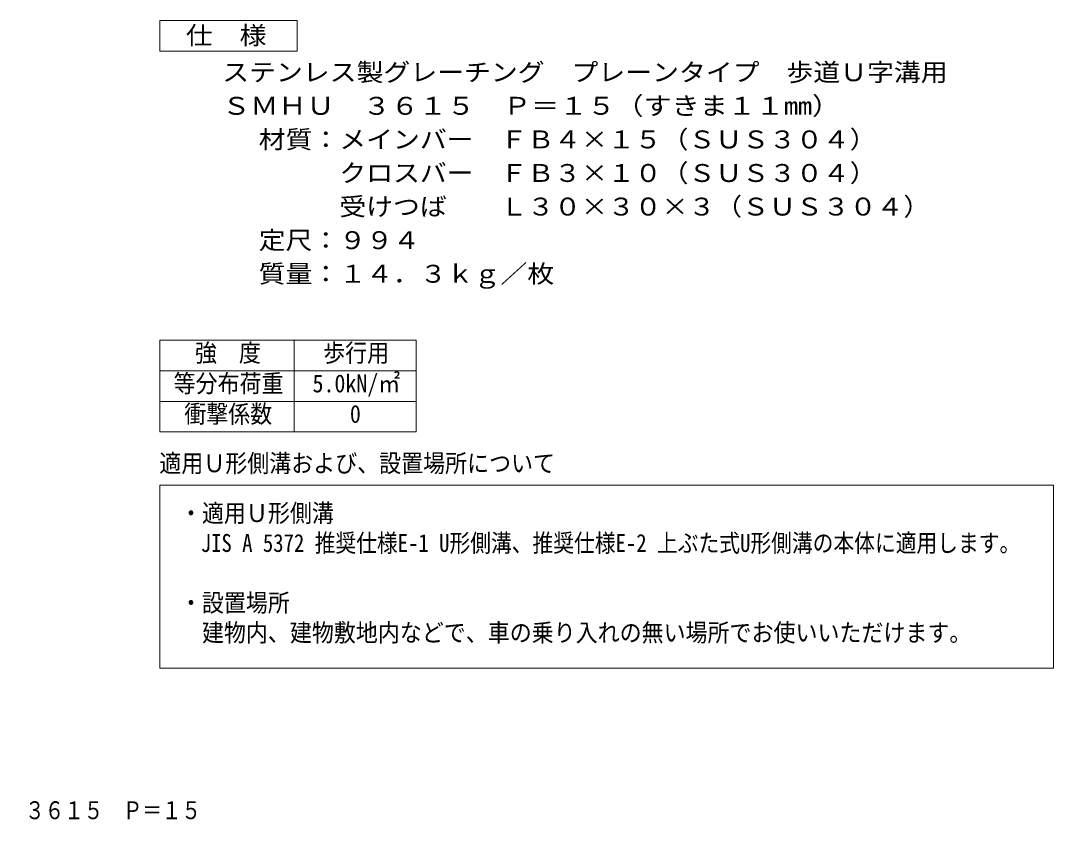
# Model space of a CAD drawing. Units: millimetres on the paper, enlarged 10 times, with parts at other scales. Extents: x -1780 to 1846, y -1362 to 1297.
# Drawn here: x 155 to 1846, y -1362 to -51 of the extents above; entities that cross this region are included whole.
import ezdxf
from ezdxf.enums import TextEntityAlignment as Align

# ---------------------------------------------------------------- set-up
doc = ezdxf.new("R2010")
doc.units = ezdxf.units.MM
doc.header["$LTSCALE"] = 10
doc.layers.add('A-4', color=2, linetype='Continuous', lineweight=9)
doc.layers.add('A-5', color=7, linetype='Continuous', lineweight=9)
doc.layers.add('F-5_F-5ﾚｲﾔ', color=2, linetype='Continuous')
doc.styles.add('ＭＳ ゴシック', font='')
doc.styles.get('ＭＳ ゴシック').set_extended_font_data('MS Gothic')

msp = doc.modelspace()

# ---------------------------------------------------------------- linework, layer by layer
at = {"layer": 'A-4'}
for p, q in [((382.66, -574.45), (802.66, -574.45)), ((382.66, -574.45), (382.66, -724.45)), ((602.66, -574.45), (602.66, -724.45)), ((802.66, -574.45), (802.66, -724.45)), ((382.66, -624.45), (802.66, -624.45)), ((382.66, -674.45), (802.66, -674.45)), ((382.66, -724.45), (802.66, -724.45)), ((382.66, -1111.05), (382.66, -811.38))]:
    msp.add_line(p, q, dxfattribs=at)
msp.add_lwpolyline([(382.66, -811.38), (1846.1, -811.38), (1846.1, -1111.05), (382.66, -1111.05)], dxfattribs=at)
at = {"layer": 'A-5'}
msp.add_lwpolyline([(382.66, -101), (382.66, -51), (607.66, -51), (607.66, -101)], close=True, dxfattribs=at)

# ---------------------------------------------------------------- texts
at = {"layer": 'A-5', "color": 2, "style": 'ＭＳ ゴシック'}
for s, width, p in [('仕\u3000様', 1.1, (425.2, -98.57)), ('ステンレス製グレーチング\u3000プレーンタイプ\u3000歩道Ｕ字溝用', 1.1, (484.75, -158.92)), ('ＳＭＨＵ\u3000３６１５\u3000Ｐ＝１５（すきま１１mm）', 1.15, (484.75, -213.92)), ('材質：メインバー\u3000ＦＢ４×１５（ＳＵＳ３０４）', 1.1, (544.46, -268.92)), ('\u3000\u3000\u3000クロスバー\u3000ＦＢ３×１０（ＳＵＳ３０４）', 1.1, (544.46, -323.92)), ('\u3000\u3000\u3000受けつば\u3000\u3000Ｌ３０×３０×３（ＳＵＳ３０４）', 1.1, (544.46, -378.92)), ('定尺：９９４', 1.1, (544.46, -433.92)), ('質量：１４．３ｋｇ／枚', 1.1, (544.46, -488.92))]:
    msp.add_text(s, height=29.33, dxfattribs=dict(at, width=width)).set_placement(p, align=Align.BOTTOM_LEFT)
at = {"layer": 'A-5', "style": 'ＭＳ ゴシック'}
for s, width, p in [('強\u3000度', 0.9, (440.16, -618.45)), ('歩行用', 0.9, (650.16, -618.45)), ('5.0kN/㎡', 0.9, (632.66, -668.45)), ('等分布荷重', 0.9, (405.16, -668.45)), ('衝撃係数', 0.9, (422.66, -718.45)), ('0', 0.9, (693.91, -718.45)), ('適用Ｕ形側溝および、設置場所について', 0.9, (381.78, -799.25)), ('・適用Ｕ形側溝', 0.9, (415.61, -880.81)), ('\u3000JIS A 5372 推奨仕様E-1 U形側溝、推奨仕様E-2 上ぶた式U形側溝の本体に適用します。', 0.85, (415.61, -929.75)), ('・設置場所', 0.9, (415.61, -1027.62)), ('\u3000建物内、建物敷地内などで、車の乗り入れの無い場所でお使いいただけます。', 0.9, (415.61, -1076.56))]:
    msp.add_text(s, height=29.33, dxfattribs=dict(at, width=width)).set_placement(p, align=Align.BOTTOM_LEFT)
at = {"layer": 'F-5_F-5ﾚｲﾔ', "style": 'ＭＳ ゴシック', "width": 0.8}
msp.add_text('ステンレス製グレーチング\u3000プレーンタイプ\u3000歩道Ｕ字溝用\u3000\u3000ＳＭＨＵ\u3000３６１５\u3000Ｐ＝１５', height=29.33, dxfattribs=at).set_placement((-926.19, -1367.38), align=Align.BOTTOM_LEFT)

doc.saveas('drawing.dxf')
